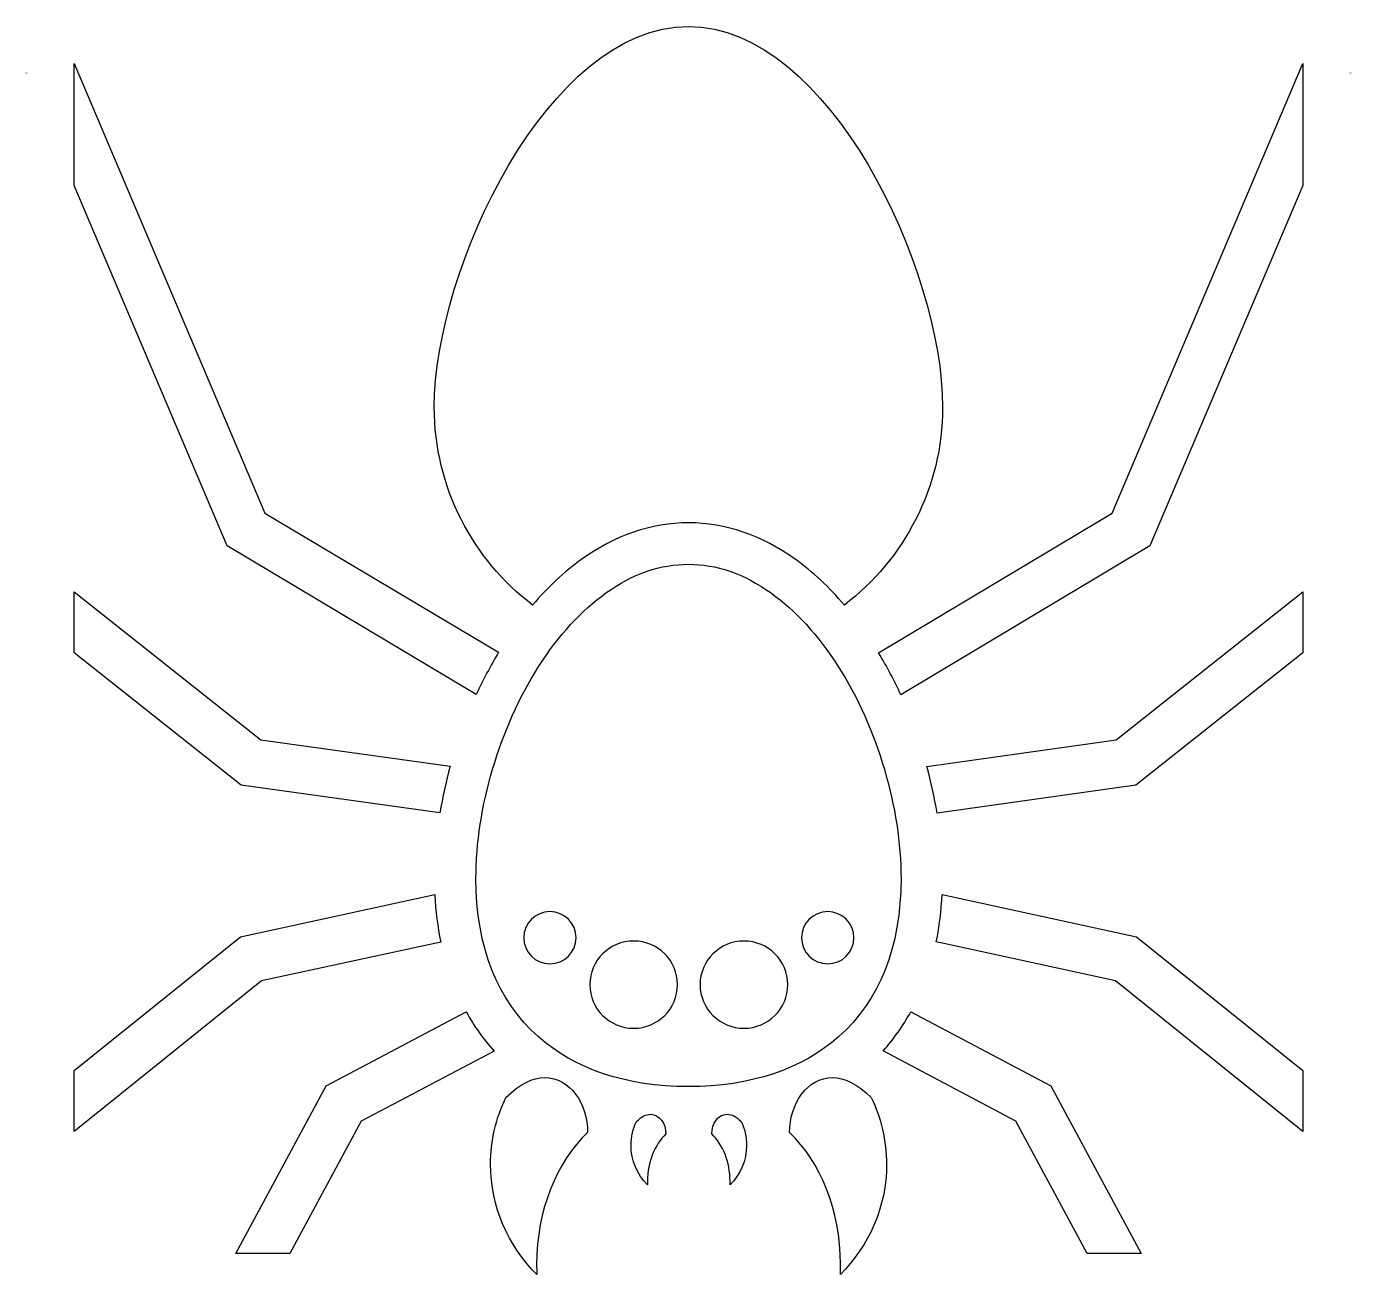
# Model space of a CAD drawing. Header units: centimetres. Extents: x -10.8 to 10.8, y -10.4 to 9.9.
import ezdxf

# ---------------------------------------------------------------- set-up
doc = ezdxf.new("R2010")
doc.units = ezdxf.units.CM
doc.header["$MEASUREMENT"] = 0
doc.layers.add('Layer 1', color=7, linetype='Continuous')

msp = doc.modelspace()

# ---------------------------------------------------------------- linework, layer by layer
at = {"layer": 'Layer 1'}
for points, knots in [([(-0.0032, 9.93267), (-2.28449, 9.93267), (-4.13558, 5.99051), (-4.13558, 3.74157), (-4.13558, 3.74157), (-4.13558, 2.43436), (-3.51014, 1.2704), (-2.53847, 0.52458), (-2.53847, 0.52458), (-2.29128, 0.81512), (-2.02402, 1.06496), (-1.73791, 1.26956), (-1.73791, 1.26956), (-1.73791, 1.26956), (-1.73783, 1.26964), (-1.73783, 1.26964), (-1.73783, 1.26964), (-1.19863, 1.65484), (-0.6079, 1.8621), (-0.00317, 1.8621), (-0.00317, 1.8621), (0.60097, 1.8621), (1.19158, 1.6548), (1.73133, 1.26964), (1.73133, 1.26964), (2.01765, 1.06534), (2.285, 0.81549), (2.53235, 0.52474), (2.53235, 0.52474), (3.5039, 1.27052), (4.12925, 2.4344), (4.12925, 3.74148), (4.12925, 3.74148), (4.12925, 5.99042), (2.27808, 9.93258), (-0.00321, 9.93258), (-0.00321, 9.93258), (-0.00321, 9.93258), (-0.0032, 9.93267), (-0.0032, 9.93267)], [0, 0, 0, 0, 0.09090909, 0.09090909, 0.09090909, 0.09090909, 0.18181818, 0.18181818, 0.18181818, 0.18181818, 0.27272727, 0.27272727, 0.27272727, 0.27272727, 0.36363636, 0.36363636, 0.36363636, 0.36363636, 0.45454545, 0.45454545, 0.45454545, 0.45454545, 0.54545455, 0.54545455, 0.54545455, 0.54545455, 0.63636364, 0.63636364, 0.63636364, 0.63636364, 0.72727273, 0.72727273, 0.72727273, 0.72727273, 0.81818182, 0.81818182, 0.81818182, 0.81818182, 1, 1, 1, 1]), ([(-9.9906, 9.33072), (-9.9906, 9.33072), (-9.9906, 7.34701), (-9.9906, 7.34701), (-9.9906, 7.34701), (-9.9906, 7.34701), (-7.50548, 1.48558), (-7.50548, 1.48558), (-7.50548, 1.48558), (-7.50548, 1.48558), (-3.45314, -0.92908), (-3.45314, -0.92908), (-3.45314, -0.92908), (-3.34367, -0.69239), (-3.22231, -0.46312), (-3.08965, -0.24427), (-3.08965, -0.24427), (-3.08965, -0.24427), (-6.89151, 2.02111), (-6.89151, 2.02111), (-6.89151, 2.02111), (-6.89151, 2.02111), (-9.9906, 9.33072), (-9.9906, 9.33072)], [0, 0, 0, 0, 0.14285714, 0.14285714, 0.14285714, 0.14285714, 0.28571429, 0.28571429, 0.28571429, 0.28571429, 0.42857143, 0.42857143, 0.42857143, 0.42857143, 0.57142857, 0.57142857, 0.57142857, 0.57142857, 0.71428571, 0.71428571, 0.71428571, 0.71428571, 1, 1, 1, 1]), ([(9.98495, 9.33093), (9.98495, 9.33093), (6.8856, 2.02069), (6.8856, 2.02069), (6.8856, 2.02069), (6.8856, 2.02069), (3.08795, -0.25216), (3.08795, -0.25216), (3.08795, -0.25216), (3.22036, -0.47122), (3.34151, -0.70066), (3.45068, -0.93747), (3.45068, -0.93747), (3.45068, -0.93747), (7.49994, 1.48592), (7.49994, 1.48592), (7.49994, 1.48592), (7.49994, 1.48592), (9.9849, 7.3471), (9.9849, 7.3471), (9.9849, 7.3471), (9.9849, 7.3471), (9.98491, 9.33093), (9.98491, 9.33093), (9.98491, 9.33093), (9.98491, 9.33093), (9.98495, 9.33093), (9.98495, 9.33093)], [0, 0, 0, 0, 0.125, 0.125, 0.125, 0.125, 0.25, 0.25, 0.25, 0.25, 0.375, 0.375, 0.375, 0.375, 0.5, 0.5, 0.5, 0.5, 0.625, 0.625, 0.625, 0.625, 0.75, 0.75, 0.75, 0.75, 1, 1, 1, 1]), ([(-10.76493, 9.17955), (-10.76493, 9.17955), (-10.76716, 9.17862), (-10.76716, 9.17862), (-10.76716, 9.17862), (-10.76716, 9.17862), (-10.76493, 9.17335), (-10.76493, 9.17335), (-10.76493, 9.17335), (-10.76493, 9.17335), (-10.76493, 9.17951), (-10.76493, 9.17951), (-10.76493, 9.17951), (-10.76493, 9.17951), (-10.76493, 9.17955), (-10.76493, 9.17955)], [0, 0, 0, 0, 0.2, 0.2, 0.2, 0.2, 0.4, 0.4, 0.4, 0.4, 0.6, 0.6, 0.6, 0.6, 1, 1, 1, 1]), ([(10.75916, 9.17955), (10.75916, 9.17955), (10.75916, 9.17335), (10.75916, 9.17335), (10.75916, 9.17335), (10.75916, 9.17335), (10.76139, 9.17862), (10.76139, 9.17862), (10.76139, 9.17862), (10.76139, 9.17862), (10.75916, 9.17946), (10.75916, 9.17946), (10.75916, 9.17946), (10.75916, 9.17946), (10.75916, 9.17955), (10.75916, 9.17955)], [0, 0, 0, 0, 0.2, 0.2, 0.2, 0.2, 0.4, 0.4, 0.4, 0.4, 0.6, 0.6, 0.6, 0.6, 1, 1, 1, 1]), ([(-0.0032, 1.18745), (-0.45642, 1.18745), (-0.90075, 1.03847), (-1.34549, 0.72073), (-1.34549, 0.72073), (-1.34549, 0.72073), (-1.34566, 0.72065), (-1.34566, 0.72065), (-1.34566, 0.72065), (-1.74288, 0.43652), (-2.11523, 0.03314), (-2.44489, -0.48459), (-2.44489, -0.48459), (-3.07509, -1.47436), (-3.45873, -2.77802), (-3.45873, -3.92023), (-3.45873, -3.92023), (-3.45873, -5.04346), (-3.10224, -5.91246), (-2.44729, -6.49273), (-2.44729, -6.49273), (-2.44729, -6.49273), (-2.44721, -6.49281), (-2.44721, -6.49281), (-2.44721, -6.49281), (-1.85505, -7.01717), (-1.01919, -7.30724), (-0.00315, -7.30724), (-0.00315, -7.30724), (1.01352, -7.30724), (1.84866, -7.01712), (2.44091, -6.49268), (2.44091, -6.49268), (3.09591, -5.91245), (3.45235, -5.04337), (3.45235, -3.92018), (3.45235, -3.92018), (3.45235, -2.77869), (3.06879, -1.47427), (2.43855, -0.48454), (2.43855, -0.48454), (2.43855, -0.48454), (2.43847, -0.48446), (2.43847, -0.48446), (2.43847, -0.48446), (2.10872, 0.03395), (1.7365, 0.43725), (1.33949, 0.72062), (1.33949, 0.72062), (0.89386, 1.03857), (0.44932, 1.1875), (-0.00314, 1.1875), (-0.00314, 1.1875), (-0.00314, 1.1875), (-0.0032, 1.18745), (-0.0032, 1.18745)], [0, 0, 0, 0, 0.06666667, 0.06666667, 0.06666667, 0.06666667, 0.13333333, 0.13333333, 0.13333333, 0.13333333, 0.2, 0.2, 0.2, 0.2, 0.26666667, 0.26666667, 0.26666667, 0.26666667, 0.33333333, 0.33333333, 0.33333333, 0.33333333, 0.4, 0.4, 0.4, 0.4, 0.46666667, 0.46666667, 0.46666667, 0.46666667, 0.53333333, 0.53333333, 0.53333333, 0.53333333, 0.6, 0.6, 0.6, 0.6, 0.66666667, 0.66666667, 0.66666667, 0.66666667, 0.73333333, 0.73333333, 0.73333333, 0.73333333, 0.8, 0.8, 0.8, 0.8, 0.86666667, 0.86666667, 0.86666667, 0.86666667, 1, 1, 1, 1]), ([(-9.9906, 0.73811), (-9.9906, 0.73811), (-9.9906, -0.25043), (-9.9906, -0.25043), (-9.9906, -0.25043), (-9.9906, -0.25043), (-7.2738, -2.40639), (-7.2738, -2.40639), (-7.2738, -2.40639), (-7.2738, -2.40639), (-4.04449, -2.85548), (-4.04449, -2.85548), (-4.04449, -2.85548), (-4.00308, -2.60163), (-3.94771, -2.3479), (-3.87902, -2.09688), (-3.87902, -2.09688), (-3.87902, -2.09688), (-6.95788, -1.66859), (-6.95788, -1.66859), (-6.95788, -1.66859), (-6.95788, -1.66859), (-9.9906, 0.73819), (-9.9906, 0.73819), (-9.9906, 0.73819), (-9.9906, 0.73819), (-9.9906, 0.73811), (-9.9906, 0.73811)], [0, 0, 0, 0, 0.125, 0.125, 0.125, 0.125, 0.25, 0.25, 0.25, 0.25, 0.375, 0.375, 0.375, 0.375, 0.5, 0.5, 0.5, 0.5, 0.625, 0.625, 0.625, 0.625, 0.75, 0.75, 0.75, 0.75, 1, 1, 1, 1]), ([(9.98491, 0.73811), (9.98491, 0.73811), (6.95206, -1.66875), (6.95206, -1.66875), (6.95206, -1.66875), (6.95206, -1.66875), (3.87308, -2.09886), (3.87308, -2.09886), (3.87308, -2.09886), (3.94169, -2.34993), (3.99697, -2.60374), (4.03829, -2.85755), (4.03829, -2.85755), (4.03829, -2.85755), (7.26806, -2.40635), (7.26806, -2.40635), (7.26806, -2.40635), (7.26806, -2.40635), (9.98494, -0.25039), (9.98494, -0.25039), (9.98494, -0.25039), (9.98494, -0.25039), (9.98494, 0.73811), (9.98494, 0.73811), (9.98494, 0.73811), (9.98494, 0.73811), (9.98491, 0.73811), (9.98491, 0.73811)], [0, 0, 0, 0, 0.125, 0.125, 0.125, 0.125, 0.25, 0.25, 0.25, 0.25, 0.375, 0.375, 0.375, 0.375, 0.5, 0.5, 0.5, 0.5, 0.625, 0.625, 0.625, 0.625, 0.75, 0.75, 0.75, 0.75, 1, 1, 1, 1]), ([(-4.12706, -4.1837), (-4.12706, -4.1837), (-7.28738, -4.86927), (-7.28738, -4.86927), (-7.28738, -4.86927), (-7.28738, -4.86927), (-9.99068, -7.04438), (-9.99068, -7.04438), (-9.99068, -7.04438), (-9.99068, -7.04438), (-9.99068, -8.03828), (-9.99068, -8.03828), (-9.99068, -8.03828), (-9.99068, -8.03828), (-6.94447, -5.58727), (-6.94447, -5.58727), (-6.94447, -5.58727), (-6.94447, -5.58727), (-4.03151, -4.95526), (-4.03151, -4.95526), (-4.03151, -4.95526), (-4.08253, -4.70837), (-4.11445, -4.45051), (-4.1271, -4.18371), (-4.1271, -4.18371), (-4.1271, -4.18371), (-4.12706, -4.1837), (-4.12706, -4.1837)], [0, 0, 0, 0, 0.125, 0.125, 0.125, 0.125, 0.25, 0.25, 0.25, 0.25, 0.375, 0.375, 0.375, 0.375, 0.5, 0.5, 0.5, 0.5, 0.625, 0.625, 0.625, 0.625, 0.75, 0.75, 0.75, 0.75, 1, 1, 1, 1]), ([(4.12074, -4.18053), (4.10822, -4.44745), (4.07655, -4.70535), (4.02561, -4.95233), (4.02561, -4.95233), (4.02561, -4.95233), (6.93849, -5.58708), (6.93849, -5.58708), (6.93849, -5.58708), (6.93849, -5.58708), (9.98487, -8.0383), (9.98487, -8.0383), (9.98487, -8.0383), (9.98487, -8.0383), (9.98487, -7.0444), (9.98487, -7.0444), (9.98487, -7.0444), (9.98487, -7.0444), (7.28165, -4.86938), (7.28165, -4.86938), (7.28165, -4.86938), (7.28165, -4.86938), (4.12074, -4.18057), (4.12074, -4.18057), (4.12074, -4.18057), (4.12074, -4.18057), (4.12074, -4.18053), (4.12074, -4.18053)], [0, 0, 0, 0, 0.125, 0.125, 0.125, 0.125, 0.25, 0.25, 0.25, 0.25, 0.375, 0.375, 0.375, 0.375, 0.5, 0.5, 0.5, 0.5, 0.625, 0.625, 0.625, 0.625, 0.75, 0.75, 0.75, 0.75, 1, 1, 1, 1]), ([(-2.25632, -4.46133), (-2.02102, -4.46133), (-1.83017, -4.65083), (-1.83017, -4.88541), (-1.83017, -4.88541), (-1.83017, -5.11932), (-2.02106, -5.30949), (-2.25632, -5.30949), (-2.25632, -5.30949), (-2.49162, -5.30949), (-2.68243, -5.11999), (-2.68243, -4.88541), (-2.68243, -4.88541), (-2.68243, -4.65083), (-2.49162, -4.46128), (-2.25636, -4.46128), (-2.25636, -4.46128), (-2.25636, -4.46128), (-2.25632, -4.46133), (-2.25632, -4.46133)], [0, 0, 0, 0, 0.16666667, 0.16666667, 0.16666667, 0.16666667, 0.33333333, 0.33333333, 0.33333333, 0.33333333, 0.5, 0.5, 0.5, 0.5, 0.66666667, 0.66666667, 0.66666667, 0.66666667, 1, 1, 1, 1]), ([(2.2605, -4.46133), (2.49571, -4.46133), (2.68661, -4.65083), (2.68661, -4.88541), (2.68661, -4.88541), (2.68661, -5.11932), (2.49572, -5.30949), (2.26046, -5.30949), (2.26046, -5.30949), (2.02516, -5.30949), (1.83431, -5.11999), (1.83431, -4.88541), (1.83431, -4.88541), (1.83431, -4.65083), (2.02516, -4.46128), (2.26042, -4.46128), (2.26042, -4.46128), (2.26042, -4.46128), (2.2605, -4.46133), (2.2605, -4.46133)], [0, 0, 0, 0, 0.16666667, 0.16666667, 0.16666667, 0.16666667, 0.33333333, 0.33333333, 0.33333333, 0.33333333, 0.5, 0.5, 0.5, 0.5, 0.66666667, 0.66666667, 0.66666667, 0.66666667, 1, 1, 1, 1]), ([(-0.89464, -4.93922), (-0.50079, -4.93922), (-0.1815, -5.25645), (-0.1815, -5.64832), (-0.1815, -5.64832), (-0.1815, -6.04014), (-0.5008, -6.35742), (-0.89469, -6.35742), (-0.89469, -6.35742), (-1.28854, -6.35742), (-1.60775, -6.03947), (-1.60775, -5.64828), (-1.60775, -5.64828), (-1.60775, -5.25705), (-1.28854, -4.93914), (-0.89469, -4.93914), (-0.89469, -4.93914), (-0.89469, -4.93914), (-0.89464, -4.93922), (-0.89464, -4.93922)], [0, 0, 0, 0, 0.16666667, 0.16666667, 0.16666667, 0.16666667, 0.33333333, 0.33333333, 0.33333333, 0.33333333, 0.5, 0.5, 0.5, 0.5, 0.66666667, 0.66666667, 0.66666667, 0.66666667, 1, 1, 1, 1]), ([(0.89864, -4.93922), (1.29249, -4.93922), (1.61183, -5.25645), (1.61183, -5.64832), (1.61183, -5.64832), (1.61183, -6.04014), (1.29253, -6.35742), (0.89864, -6.35742), (0.89864, -6.35742), (0.50479, -6.35742), (0.1855, -6.03947), (0.1855, -5.64828), (0.1855, -5.64828), (0.1855, -5.25705), (0.5048, -4.93914), (0.89864, -4.93914), (0.89864, -4.93914), (0.89864, -4.93914), (0.89864, -4.93922), (0.89864, -4.93922)], [0, 0, 0, 0, 0.16666667, 0.16666667, 0.16666667, 0.16666667, 0.33333333, 0.33333333, 0.33333333, 0.33333333, 0.5, 0.5, 0.5, 0.5, 0.66666667, 0.66666667, 0.66666667, 0.66666667, 1, 1, 1, 1]), ([(-3.61725, -6.09234), (-3.61725, -6.09234), (-5.8939, -7.29539), (-5.8939, -7.29539), (-5.8939, -7.29539), (-5.8939, -7.29539), (-7.36333, -10.02121), (-7.36333, -10.02121), (-7.36333, -10.02121), (-7.36333, -10.02121), (-6.4837, -10.02122), (-6.4837, -10.02122), (-6.4837, -10.02122), (-6.4837, -10.02122), (-5.32408, -7.87002), (-5.32408, -7.87002), (-5.32408, -7.87002), (-5.32408, -7.87002), (-3.16491, -6.72908), (-3.16491, -6.72908), (-3.16491, -6.72908), (-3.33877, -6.53566), (-3.4896, -6.3225), (-3.6172, -6.09234), (-3.6172, -6.09234), (-3.6172, -6.09234), (-3.61725, -6.09234), (-3.61725, -6.09234)], [0, 0, 0, 0, 0.125, 0.125, 0.125, 0.125, 0.25, 0.25, 0.25, 0.25, 0.375, 0.375, 0.375, 0.375, 0.5, 0.5, 0.5, 0.5, 0.625, 0.625, 0.625, 0.625, 0.75, 0.75, 0.75, 0.75, 1, 1, 1, 1]), ([(3.61299, -6.08813), (3.48573, -6.31837), (3.33527, -6.53174), (3.16179, -6.72529), (3.16179, -6.72529), (3.16179, -6.72529), (5.31784, -7.86973), (5.31784, -7.86973), (5.31784, -7.86973), (5.31784, -7.86973), (6.47775, -10.02122), (6.47775, -10.02122), (6.47775, -10.02122), (6.47775, -10.02122), (7.35747, -10.02122), (7.35747, -10.02122), (7.35747, -10.02122), (7.35747, -10.02122), (5.88821, -7.29574), (5.88821, -7.29574), (5.88821, -7.29574), (5.88821, -7.29574), (3.613, -6.08805), (3.613, -6.08805), (3.613, -6.08805), (3.613, -6.08805), (3.61299, -6.08813), (3.61299, -6.08813)], [0, 0, 0, 0, 0.125, 0.125, 0.125, 0.125, 0.25, 0.25, 0.25, 0.25, 0.375, 0.375, 0.375, 0.375, 0.5, 0.5, 0.5, 0.5, 0.625, 0.625, 0.625, 0.625, 0.75, 0.75, 0.75, 0.75, 1, 1, 1, 1]), ([(-2.34252, -7.15991), (-2.53072, -7.16257), (-2.74556, -7.25732), (-2.97217, -7.48389), (-2.97217, -7.48389), (-3.13148, -7.81461), (-3.22083, -8.18219), (-3.22083, -8.56942), (-3.22083, -8.56942), (-3.22083, -9.26308), (-2.93514, -9.89421), (-2.4694, -10.36198), (-2.4694, -10.36198), (-2.47067, -10.30623), (-2.47206, -10.24973), (-2.47206, -10.19331), (-2.47206, -10.19331), (-2.47206, -9.31411), (-2.1461, -8.53379), (-1.64329, -8.05118), (-1.64329, -8.05118), (-1.64329, -7.59324), (-1.92847, -7.15401), (-2.34243, -7.15992), (-2.34243, -7.15992), (-2.34243, -7.15992), (-2.34252, -7.15991), (-2.34252, -7.15991)], [0, 0, 0, 0, 0.125, 0.125, 0.125, 0.125, 0.25, 0.25, 0.25, 0.25, 0.375, 0.375, 0.375, 0.375, 0.5, 0.5, 0.5, 0.5, 0.625, 0.625, 0.625, 0.625, 0.75, 0.75, 0.75, 0.75, 1, 1, 1, 1]), ([(2.33939, -7.15991), (1.92543, -7.15401), (1.64008, -7.59327), (1.64008, -8.05121), (1.64008, -8.05121), (2.14285, -8.53378), (2.46889, -9.31414), (2.46889, -10.19326), (2.46889, -10.19326), (2.46889, -10.24977), (2.46754, -10.30627), (2.46619, -10.36202), (2.46619, -10.36202), (2.93202, -9.89421), (3.21762, -9.26304), (3.21762, -8.56946), (3.21762, -8.56946), (3.21762, -8.18223), (3.12831, -7.81465), (2.969, -7.48389), (2.969, -7.48389), (2.74235, -7.25728), (2.52763, -7.16257), (2.33943, -7.15991), (2.33943, -7.15991), (2.33943, -7.15991), (2.33939, -7.15991), (2.33939, -7.15991)], [0, 0, 0, 0, 0.125, 0.125, 0.125, 0.125, 0.25, 0.25, 0.25, 0.25, 0.375, 0.375, 0.375, 0.375, 0.5, 0.5, 0.5, 0.5, 0.625, 0.625, 0.625, 0.625, 0.75, 0.75, 0.75, 0.75, 1, 1, 1, 1]), ([(-0.6224, -7.75625), (-0.68987, -7.75709), (-0.76687, -7.79108), (-0.84813, -7.87234), (-0.84813, -7.87234), (-0.90531, -7.99066), (-0.93761, -8.12303), (-0.93761, -8.26155), (-0.93761, -8.26155), (-0.93761, -8.51021), (-0.83544, -8.7367), (-0.66807, -8.90474), (-0.66807, -8.90474), (-0.66874, -8.88458), (-0.6687, -8.86443), (-0.6687, -8.84427), (-0.6687, -8.84427), (-0.6687, -8.52902), (-0.55177, -8.24877), (-0.37167, -8.07597), (-0.37167, -8.07597), (-0.37167, -7.91194), (-0.47401, -7.75423), (-0.62249, -7.75621), (-0.62249, -7.75621), (-0.62249, -7.75621), (-0.6224, -7.75625), (-0.6224, -7.75625)], [0, 0, 0, 0, 0.125, 0.125, 0.125, 0.125, 0.25, 0.25, 0.25, 0.25, 0.375, 0.375, 0.375, 0.375, 0.5, 0.5, 0.5, 0.5, 0.625, 0.625, 0.625, 0.625, 0.75, 0.75, 0.75, 0.75, 1, 1, 1, 1]), ([(0.62662, -7.75625), (0.47819, -7.75423), (0.3758, -7.91198), (0.3758, -8.07601), (0.3758, -8.07601), (0.55594, -8.24877), (0.67287, -8.52902), (0.67287, -8.84431), (0.67287, -8.84431), (0.67287, -8.86442), (0.67287, -8.88458), (0.67215, -8.90474), (0.67215, -8.90474), (0.83956, -8.7367), (0.94173, -8.51022), (0.94173, -8.26151), (0.94173, -8.26151), (0.94173, -8.12303), (0.90943, -7.99067), (0.85233, -7.8723), (0.85233, -7.8723), (0.77095, -7.79108), (0.69403, -7.75718), (0.62652, -7.75621), (0.62652, -7.75621), (0.62652, -7.75621), (0.62662, -7.75625), (0.62662, -7.75625)], [0, 0, 0, 0, 0.125, 0.125, 0.125, 0.125, 0.25, 0.25, 0.25, 0.25, 0.375, 0.375, 0.375, 0.375, 0.5, 0.5, 0.5, 0.5, 0.625, 0.625, 0.625, 0.625, 0.75, 0.75, 0.75, 0.75, 1, 1, 1, 1])]:
    msp.add_open_spline(points, degree=3, knots=knots, dxfattribs=at)

doc.saveas('drawing.dxf')
